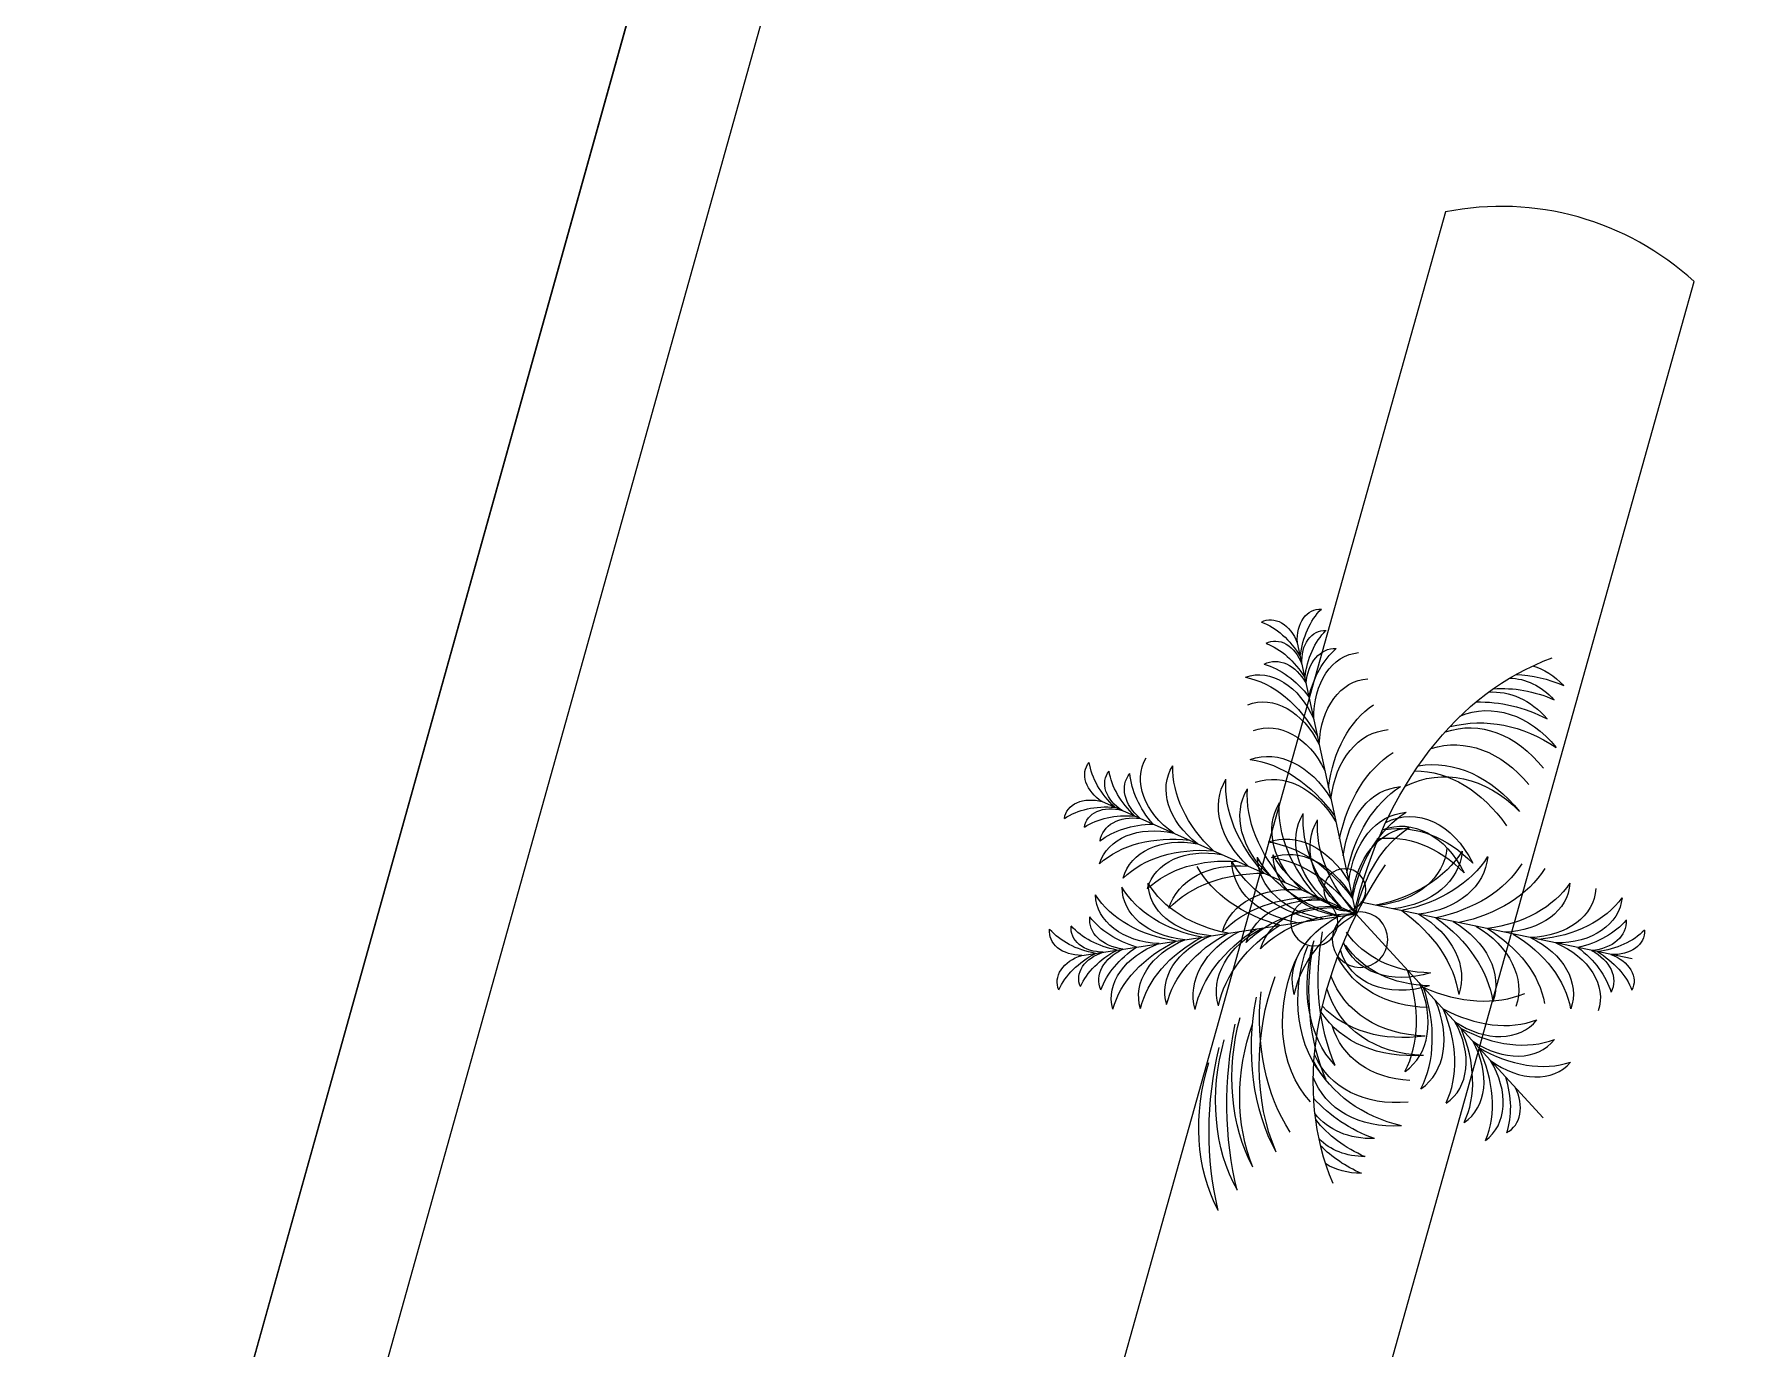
# Model space of a CAD drawing. Header units: millimetres. Extents: x 474016 to 477875, y 2288607 to 2292200.
# Drawn here: x 474391.49 to 474417.9, y 2288888.12 to 2288908.49 of the extents above; entities that cross this region are included whole.
import ezdxf

# ---------------------------------------------------------------- set-up
doc = ezdxf.new("R2010")
doc.units = ezdxf.units.MM
doc.header["$LTSCALE"] = 50
for name, color, linetype, lineweight in [('BANQUETA', 251, 'Continuous', 5), ('JARDIN-HP', 64, 'Continuous', 5), ('JARDINES', 98, 'Continuous', 13), ('MANZANAS', 4, 'Continuous', 15)]:
    doc.layers.add(name, color=color, linetype=linetype, lineweight=lineweight)
doc.layers.add('CVL_LOTIF', color=1, linetype='Continuous')

# ---------------------------------------------------------------- blocks, each defined once
blk = doc.blocks.new('A$C41BB26E9')
at = {"color": 0}
for p in [(1.999, 1.925), (3.251, -3.539)]:
    blk.add_line(p, (2.054, -0.938), dxfattribs=at)
at = {"color": 56}
for p, q in [((3.546, 1.506), (2.054, -0.938)), ((-0.293, 0.701), (2.054, -0.938)), ((1.382, -3.752), (1.923, -0.941))]:
    blk.add_line(p, q, dxfattribs=at)
for centre, radius in [((2.303, -0.578), 0.243), ((1.869, -0.738), 0.217), ((2.284, -1.082), 0.287)]:
    blk.add_circle(centre, radius)
at = {"color": 56, "true_color": 0x7a7a00}
for centre, major_axis, ratio, start_param, end_param in [((1.739, 1.845), (-0.007, 0.369), 0.723404, -1.366779, 0.20531), ((1.417, 1.375), (-0.018, 0.909), 0.723404, -1.121531, -0.433471), ((2.262, 1.855), (-0.007, 0.369), 0.723404, -0.20531, 1.366779), ((2.602, 1.398), (-0.018, 0.909), 0.723404, 0.433471, 1.121531), ((1.743, 1.62), (-0.007, 0.369), 0.723404, -1.366779, 0.20531), ((1.421, 1.15), (-0.018, 0.909), 0.723404, -1.121531, -0.433471), ((2.266, 1.63), (-0.007, 0.369), 0.723404, -0.20531, 1.366779), ((2.606, 1.173), (-0.018, 0.909), 0.723404, 0.433471, 1.121531), ((1.695, 1.314), (-0.009, 0.47), 0.723404, -1.190837, 0.194817), ((1.346, 0.731), (-0.022, 1.114), 0.723404, -0.994705, -0.373636), ((2.326, 1.326), (-0.009, 0.47), 0.723404, -0.194817, 1.190837), ((2.697, 0.758), (-0.022, 1.114), 0.723404, 0.373636, 0.994705), ((2.76, 1.355), (0.473, 0.776), 0.723404, -1.121531, -0.433471), ((3.283, 1.579), (0.192, 0.315), 0.723404, -1.366779, 0.20531), ((1.473, 0.902), (-0.015, 0.782), 0.723404, -1.305586, 0.091225), ((2.564, 0.923), (-0.015, 0.782), 0.723404, -0.091225, 1.305586), ((2.925, 0.425), (-0.026, 1.348), 0.723404, 0.312027, 1.166602), ((2.552, 0.926), (0.407, 0.667), 0.723404, -1.305586, 0.091225), ((1.99, 0.678), (0.702, 1.151), 0.723404, -1.166602, -0.312027), ((3.166, 1.386), (0.192, 0.315), 0.723404, -1.366779, 0.20531), ((2.642, 1.163), (0.473, 0.776), 0.723404, -1.121531, -0.433471), ((3.771, 0.738), (0.473, 0.776), 0.723404, 0.433471, 1.121531), ((3.73, 1.306), (0.192, 0.315), 0.723404, -0.20531, 1.366779), ((1.457, 0.572), (-0.016, 0.83), 0.723404, -1.24346, 0.110756), ((2.593, 0.594), (-0.016, 0.83), 0.723404, -0.110756, 1.24346), ((2.954, 0.066), (-0.027, 1.414), 0.723404, 0.281779, 1.115718), ((2.961, 1.155), (0.245, 0.401), 0.723404, -1.190837, 0.194817), ((2.354, 0.85), (0.58, 0.951), 0.723404, -0.994705, -0.373636), ((3.613, 1.114), (0.192, 0.315), 0.723404, -0.20531, 1.366779), ((1.116, 0.031), (-0.027, 1.414), 0.723404, -1.115718, -0.281779), ((2.361, 0.656), (0.432, 0.708), 0.723404, -1.24346, 0.110756), ((1.784, 0.383), (0.737, 1.208), 0.723404, -1.115718, -0.281779), ((3.5, 0.826), (0.245, 0.401), 0.723404, -0.194817, 1.190837), ((3.654, 0.546), (0.473, 0.776), 0.723404, 0.433471, 1.121531), ((-0.082, 0.873), (-0.303, 0.211), 0.723404, -0.20531, 1.366779), ((0.487, 0.878), (-0.745, 0.52), 0.723404, 0.433471, 1.121531), ((0.849, 0.569), (-0.641, 0.447), 0.723404, -0.091225, 1.305586), ((1.464, 0.568), (-1.105, 0.772), 0.723404, 0.312027, 1.166602), ((2.599, 0.32), (-0.016, 0.83), 0.723404, -0.110756, 1.24346), ((2.96, -0.208), (-0.027, 1.414), 0.723404, 0.281779, 1.115718), ((2.219, 0.422), (0.432, 0.708), 0.723404, -1.24346, 0.110756), ((1.641, 0.149), (0.737, 1.208), 0.723404, -1.115718, -0.281779), ((3.484, 0.358), (0.407, 0.667), 0.723404, -0.091225, 1.305586), ((3.508, 0.147), (0.58, 0.951), 0.723404, 0.373636, 0.994705), ((0.102, 0.744), (-0.303, 0.211), 0.723404, -0.20531, 1.366779), ((0.672, 0.75), (-0.745, 0.52), 0.723404, 0.433471, 1.121531), ((0.383, 0.614), (-0.385, 0.269), 0.723404, -0.194817, 1.190837), ((1.061, 0.579), (-0.913, 0.638), 0.723404, 0.373636, 0.994705), ((1.133, 0.399), (-0.68, 0.475), 0.723404, -0.110756, 1.24346), ((1.38, -0.167), (-0.02, 1.008), 0.723404, -1.13012, 0.094138), ((2.699, -0.141), (-0.02, 1.008), 0.723404, -0.094138, 1.13012), ((3.332, 0.064), (0.432, 0.708), 0.723404, -0.110756, 1.24346), ((3.521, -0.256), (0.702, 1.151), 0.723404, 0.312027, 1.166602), ((-0.382, 0.443), (-0.303, 0.211), 0.723404, -1.366779, 0.20531), ((1.357, 0.242), (-0.68, 0.475), 0.723404, -0.110756, 1.24346), ((1.008, -0.803), (-0.033, 1.69), 0.723404, -1.023266, -0.261161), ((3.095, -0.763), (-0.033, 1.69), 0.723404, 0.261161, 1.023266), ((1.118, -0.469), (0.88, 1.443), 0.723404, -1.023266, -0.261161), ((3.353, -0.575), (0.737, 1.208), 0.723404, 0.281779, 1.115718), ((-0.191, -0.093), (-0.745, 0.52), 0.723404, -1.121531, -0.433471), ((-0.197, 0.314), (-0.303, 0.211), 0.723404, -1.366779, 0.20531), ((-0.006, -0.222), (-0.745, 0.52), 0.723404, -1.121531, -0.433471), ((1.789, 0.052), (-0.827, 0.577), 0.723404, -0.094138, 1.13012), ((2.525, 0.007), (-1.386, 0.967), 0.723404, 0.261161, 1.023266), ((1.988, -0.087), (-0.827, 0.577), 0.723404, -0.094138, 1.13012), ((1.385, -0.41), (-0.02, 1.008), 0.723404, -1.13012, 0.094138), ((1.013, -1.046), (-0.033, 1.69), 0.723404, -1.023266, -0.261161), ((3.21, -0.808), (0.737, 1.208), 0.723404, 0.281779, 1.115718), ((3.189, -0.169), (0.432, 0.708), 0.723404, -0.110756, 1.24346), ((0.224, -0.326), (-0.641, 0.447), 0.723404, -1.305586, 0.091225), ((0.022, 0.096), (-0.385, 0.269), 0.723404, -1.190837, 0.194817), ((0.288, -0.529), (-0.913, 0.638), 0.723404, -0.994705, -0.373636), ((1.586, -0.44), (0.525, 0.861), 0.723404, -1.13012, 0.094138), ((0.93, -0.777), (0.88, 1.443), 0.723404, -1.023266, -0.261161), ((3.026, -0.612), (0.525, 0.861), 0.723404, -0.094138, 1.13012), ((0.482, -0.534), (-0.68, 0.475), 0.723404, -1.24346, 0.110756), ((1.391, -0.77), (-0.02, 1.008), 0.723404, -1.13012, 0.094138), ((1.02, -1.406), (-0.033, 1.69), 0.723404, -1.023266, -0.261161), ((2.505, -0.448), (-0.827, 0.577), 0.723404, -0.094138, 1.13012), ((3.24, -0.493), (-1.386, 0.967), 0.723404, 0.261161, 1.023266), ((1.445, -0.67), (0.525, 0.861), 0.723404, -1.13012, 0.094138), ((0.79, -1.007), (0.88, 1.443), 0.723404, -1.023266, -0.261161), ((2.71, -0.744), (-0.02, 1.008), 0.723404, -0.094138, 1.13012), ((3.107, -1.365), (-0.033, 1.69), 0.723404, 0.261161, 1.023266), ((2.9, -0.819), (0.525, 0.861), 0.723404, -0.094138, 1.13012), ((3.026, -1.349), (0.88, 1.443), 0.723404, 0.261161, 1.023266), ((1.397, -1.04), (-0.02, 1.008), 0.723404, -1.13012, 0.094138), ((2.638, -0.541), (-0.827, 0.577), 0.723404, -0.094138, 1.13012), ((3.373, -0.586), (-1.386, 0.967), 0.723404, 0.261161, 1.023266), ((1.361, -0.809), (0.525, 0.861), 0.723404, -1.13012, 0.094138), ((0.705, -1.146), (0.88, 1.443), 0.723404, -1.023266, -0.261161), ((2.716, -1.014), (-0.02, 1.008), 0.723404, -0.094138, 1.13012), ((2.9, -1.556), (0.88, 1.443), 0.723404, 0.261161, 1.023266), ((0.944, -1.284), (-1.16, 0.81), 0.723404, -1.115718, -0.281779), ((1.034, -1.03), (-0.827, 0.577), 0.723404, -1.13012, 0.094138), ((1.025, -1.676), (-0.033, 1.69), 0.723404, -1.023266, -0.261161), ((1.4, -1.202), (-0.02, 1.008), 0.723404, -1.13012, 0.094138), ((3.112, -1.635), (-0.033, 1.69), 0.723404, 0.261161, 1.023266), ((2.719, -1.176), (-0.02, 1.008), 0.723404, -0.094138, 1.13012), ((3.115, -1.797), (-0.033, 1.69), 0.723404, 0.261161, 1.023266), ((3.704, -2.103), (-2.624, 0.637), 0.714286, 4.179349, 4.820469), ((4.122, -1.283), (-1.534, 0.372), 0.714286, 3.888492, 4.926001), ((1.028, -1.838), (-0.033, 1.69), 0.723404, -1.023266, -0.261161), ((2.716, -1.653), (-1.879, 0.456), 0.714286, 3.806569, 4.639337), ((3.47, -1.48), (-1.656, 0.402), 0.714286, 3.88992, 4.86288), ((3.29, -2.282), (-2.814, 0.683), 0.714286, 4.170125, 4.780311), ((3.78, -1.381), (-1.599, 0.388), 0.714286, 3.86745, 4.883323), ((1.528, -1.375), (-0.827, 0.577), 0.723404, -1.13012, 0.094138), ((2.487, -1.496), (0.525, 0.861), 0.723404, -0.094138, 1.13012), ((2.952, -1.39), (-1.112, 0.27), 0.714286, 3.627505, 5.149011), ((3.161, -1.824), (-1.864, 0.452), 0.714286, 3.982805, 4.982914), ((3.658, -1.569), (-1.56, 0.378), 0.714286, 4.003422, 4.972752), ((1.824, -2.05), (-1.386, 0.967), 0.723404, -1.023266, -0.261161), ((2.487, -2.233), (0.88, 1.443), 0.723404, 0.261161, 1.023266), ((2.098, -2.039), (-1.864, 0.452), 0.714286, 3.982805, 4.744909), ((2.508, -1.48), (-1.112, 0.27), 0.714286, 3.627505, 4.912474), ((2.265, -2.005), (-1.864, 0.452), 0.714286, 3.982805, 4.744909), ((2.675, -1.447), (-1.112, 0.27), 0.714286, 3.627505, 4.993486), ((1.834, -1.504), (-0.899, 0.484), 0.72, -0.281097, 1.084884), ((2.046, -2.205), (-1.386, 0.967), 0.723404, -1.023266, -0.261161), ((1.96, -1.46), (-0.899, 0.484), 0.72, -0.200085, 1.084884), ((1.883, -1.622), (-0.827, 0.577), 0.723404, -1.13012, 0.094138), ((2.178, -2.298), (-1.386, 0.967), 0.723404, -1.023266, -0.261161), ((2.745, -1.688), (-1.507, 0.812), 0.72, -0.03252, 0.729584), ((1.939, -1.971), (-1.507, 0.812), 0.72, -0.270525, 0.729584), ((2.016, -1.667), (-1.52, 0.819), 0.72, 0.073052, 0.90582), ((2.619, -1.732), (-1.507, 0.812), 0.72, -0.03252, 0.729584), ((0.804, -1.812), (1.484, 0.855), 0.72, -0.729584, 0.03252), ((1.582, -1.562), (0.885, 0.51), 0.72, -1.084884, 0.200085), ((0.931, -1.853), (1.484, 0.855), 0.72, -0.729584, 0.03252), ((1.71, -1.602), (0.885, 0.51), 0.72, -1.084884, 0.281097), ((1.144, -1.921), (1.484, 0.855), 0.72, -0.729584, 0.12698), ((1.426, -2.011), (1.484, 0.855), 0.72, -0.729584, 0.213498), ((1.617, -2.072), (1.484, 0.855), 0.72, -0.729584, 0.270525), ((1.531, -1.771), (1.496, 0.862), 0.72, -0.90582, -0.073052), ((1.643, -1.929), (1.52, 0.876), 0.72, -0.831119, 0.049618), ((0.867, -1.982), (-1.241, 0.668), 0.72, -0.213612, 0.823897), ((1.917, -2.392), (-2.123, 1.143), 0.72, -0.10808, 0.53304), ((1.154, -1.911), (-1.293, 0.697), 0.72, -0.170934, 0.844939), ((1.033, -0.039), (0.319, 1.659), 0.723404, 3.402754, 4.164858), ((1.322, -0.57), (0.19, 0.99), 0.723404, 3.047455, 4.271712), ((2.401, -1.99), (1.273, 0.733), 0.72, -0.844939, 0.170934), ((1.652, -2.492), (2.089, 1.203), 0.72, -0.53304, 0.10808), ((2.69, -2.053), (1.221, 0.704), 0.72, -0.823897, 0.213612), ((1.482, -2.459), (-2.105, 1.134), 0.72, 0.016555, 0.382187), ((0.429, -1.859), (-1.012, 0.545), 0.72, 0.006837, 0.780102), ((1.981, -2.43), (-2.379, 1.282), 0.72, 0.051792, 0.431948), ((0.982, -0.304), (0.319, 1.659), 0.723404, 3.402754, 4.164858), ((1.292, -0.729), (0.19, 0.99), 0.723404, 3.047455, 4.271712), ((3.032, -0.698), (0.319, 1.659), 0.723404, 2.118327, 2.880431), ((1.589, -2.532), (2.342, 1.349), 0.72, -0.431948, -0.051792), ((3.123, -1.917), (0.996, 0.574), 0.72, -0.780102, -0.006837), ((2.089, -2.546), (2.072, 1.193), 0.72, -0.382187, -0.016555), ((1.309, -2.496), (-2.105, 1.134), 0.72, 0.093724, 0.382187), ((0.097, -1.885), (-0.877, 0.472), 0.72, 0.078285, 0.75224), ((1.241, -0.994), (0.19, 0.99), 0.723404, 3.047455, 4.271712), ((2.536, -1.243), (0.19, 0.99), 0.723404, 2.011473, 3.235731), ((3.456, -1.934), (0.863, 0.497), 0.72, -0.75224, -0.078285), ((2.262, -2.578), (2.072, 1.193), 0.72, -0.382187, -0.093724), ((-0.076, -1.922), (-0.877, 0.472), 0.72, 0.267806, 0.75224), ((0.914, -0.658), (0.319, 1.659), 0.723404, 3.402754, 4.164858), ((2.964, -1.052), (0.319, 1.659), 0.723404, 2.118327, 2.880431), ((3.63, -1.966), (0.863, 0.497), 0.72, -0.75224, -0.267806), ((2.468, -1.597), (0.19, 0.99), 0.723404, 2.011473, 3.235731), ((0.868, -0.896), (0.319, 1.659), 0.723404, 3.402754, 4.164858), ((0.885, -1.467), (0.267, 1.389), 0.723404, 3.423371, 4.25731), ((2.691, -1.814), (0.267, 1.389), 0.723404, 2.025875, 2.859814), ((2.422, -1.835), (0.19, 0.99), 0.723404, 2.011473, 3.235731), ((1.129, -2.058), (0.157, 0.815), 0.723404, 3.030837, 4.385053), ((2.639, -2.083), (0.267, 1.389), 0.723404, 2.025875, 2.859814), ((0.788, -2.093), (0.255, 1.324), 0.723404, 3.45362, 4.308195), ((1.077, -2.327), (0.157, 0.815), 0.723404, 3.030837, 4.385053), ((2.193, -2.542), (0.157, 0.815), 0.723404, 1.898132, 3.252348), ((1.037, -2.655), (0.148, 0.768), 0.723404, 3.050367, 4.447179), ((2.109, -2.861), (0.148, 0.768), 0.723404, 1.836006, 3.232818), ((0.941, -2.466), (0.21, 1.094), 0.723404, 3.515228, 4.136297), ((1.806, -3.218), (0.089, 0.462), 0.723404, 1.950755, 3.33641), ((2.268, -2.721), (0.21, 1.094), 0.723404, 2.146888, 2.767957), ((0.944, -2.891), (0.172, 0.893), 0.723404, 3.575063, 4.263123), ((2.108, -3.115), (0.172, 0.893), 0.723404, 2.020062, 2.708122), ((1.181, -3.408), (0.07, 0.363), 0.723404, 2.936283, 4.508372), ((1.695, -3.507), (0.07, 0.363), 0.723404, 1.774814, 3.346903)]:
    blk.add_ellipse(centre, major_axis=major_axis, ratio=ratio, start_param=start_param, end_param=end_param, dxfattribs=at)
at = {"color": 56}
for centre, major_axis, ratio, start_param, end_param in [((3.011, -1.71), (-1.909, 0.463), 0.714286, 3.88127, 4.762007), ((1.75, -1.53), (-0.827, 0.577), 0.723404, -1.13012, 0.094138), ((2.383, -4.345), (-3.881, 2.091), 0.72, -1.122445, -0.180287), ((1.425, -1.854), (-1.339, 0.721), 0.72, -0.150491, 0.822469), ((1.909, -1.829), (-1.544, 0.832), 0.72, -0.049618, 0.831119), ((2.147, -2.08), (1.242, 0.715), 0.72, -0.708967, 0.260363), ((1.186, -3.099), (0.089, 0.462), 0.723404, 2.946776, 4.33243)]:
    blk.add_ellipse(centre, major_axis=major_axis, ratio=ratio, start_param=start_param, end_param=end_param, dxfattribs=at)
at = {"color": 0}
for centre, major_axis, ratio, start_param, end_param in [((1.529, -1.844), (-1.386, 0.967), 0.723404, -1.023266, -0.261161), ((1.242, -4.458), (3.82, 2.201), 0.72, 0.180287, 1.122445)]:
    blk.add_ellipse(centre, major_axis=major_axis, ratio=ratio, start_param=start_param, end_param=end_param, dxfattribs=at)
at = {"color": 56, "true_color": 0x7a7a00, "extrusion": (0, 0, -1)}
for centre, major_axis, start_param, end_param in [((2.966, -0.422), (-0.706, 1.535), 3.402754, 4.164858), ((1.171, -1.515), (-0.706, 1.535), 2.118327, 2.880431), ((2.88, -1.154), (-0.421, 0.916), 3.047455, 4.271712), ((3.068, -0.643), (-0.706, 1.535), 3.402754, 4.164858), ((2.981, -1.375), (-0.421, 0.916), 3.047455, 4.271712), ((1.517, -1.97), (-0.591, 1.285), 2.025875, 2.859814), ((3.187, -1.201), (-0.591, 1.285), 3.423371, 4.25731), ((2.059, -2.309), (-0.347, 0.754), 1.898132, 3.252348), ((1.632, -2.219), (-0.591, 1.285), 2.025875, 2.859814), ((3.092, -1.834), (-0.347, 0.754), 3.030837, 4.385053), ((3.302, -1.45), (-0.591, 1.285), 3.423371, 4.25731), ((2.174, -2.557), (-0.347, 0.754), 1.898132, 3.252348), ((3.206, -2.082), (-0.347, 0.754), 3.030837, 4.385053), ((1.802, -2.536), (-0.563, 1.225), 1.974991, 2.829566), ((2.332, -2.848), (-0.327, 0.71), 1.836006, 3.232818), ((3.432, -1.787), (-0.563, 1.225), 3.45362, 4.308195), ((3.324, -2.392), (-0.327, 0.71), 3.050367, 4.447179), ((3.372, -2.185), (-0.465, 1.012), 3.515228, 4.136297), ((3.285, -2.858), (-0.196, 0.427), 2.946776, 4.33243)]:
    blk.add_ellipse(centre, major_axis=major_axis, ratio=0.723404, start_param=start_param, end_param=end_param, dxfattribs=at)

msp = doc.modelspace()

# ---------------------------------------------------------------- linework, layer by layer
at = {"layer": 'BANQUETA'}
msp.add_line((474410.023, 2288934.7), (474366.134, 2288777.613), dxfattribs=at)
at = {"layer": 'CVL_LOTIF'}
msp.add_lwpolyline([(474401.369, 2288911.16), (474300.326, 2288939.391), (474262.748, 2288791.426), (474364.208, 2288778.151)], close=True, dxfattribs=at)
at = {"layer": 'JARDINES'}
msp.add_lwpolyline([(474417.204, 2288904.658, 0.239037), (474413.352, 2288905.737), (474378.322, 2288780.785, 0.213506), (474382.173, 2288779.706)], format="xyb", close=True, dxfattribs=at)
at = {"layer": 'MANZANAS'}
msp.add_lwpolyline([(474208.082, 2288965.163), (474401.369, 2288911.16), (474364.208, 2288778.151), (474170.408, 2288803.507), (474208.082, 2288965.163), (474170.408, 2288803.507)], dxfattribs=at)

# ---------------------------------------------------------------- block references
at = {"layer": 'JARDIN-HP', "color": 8, "xscale": -1.499999999962914, "yscale": 1.5, "zscale": 1.499999999999985, "rotation": 67.26423849487239}
msp.add_blockref('A$C41BB26E9', (474411.856, 2288898.251), dxfattribs=at)

doc.saveas('drawing.dxf')
